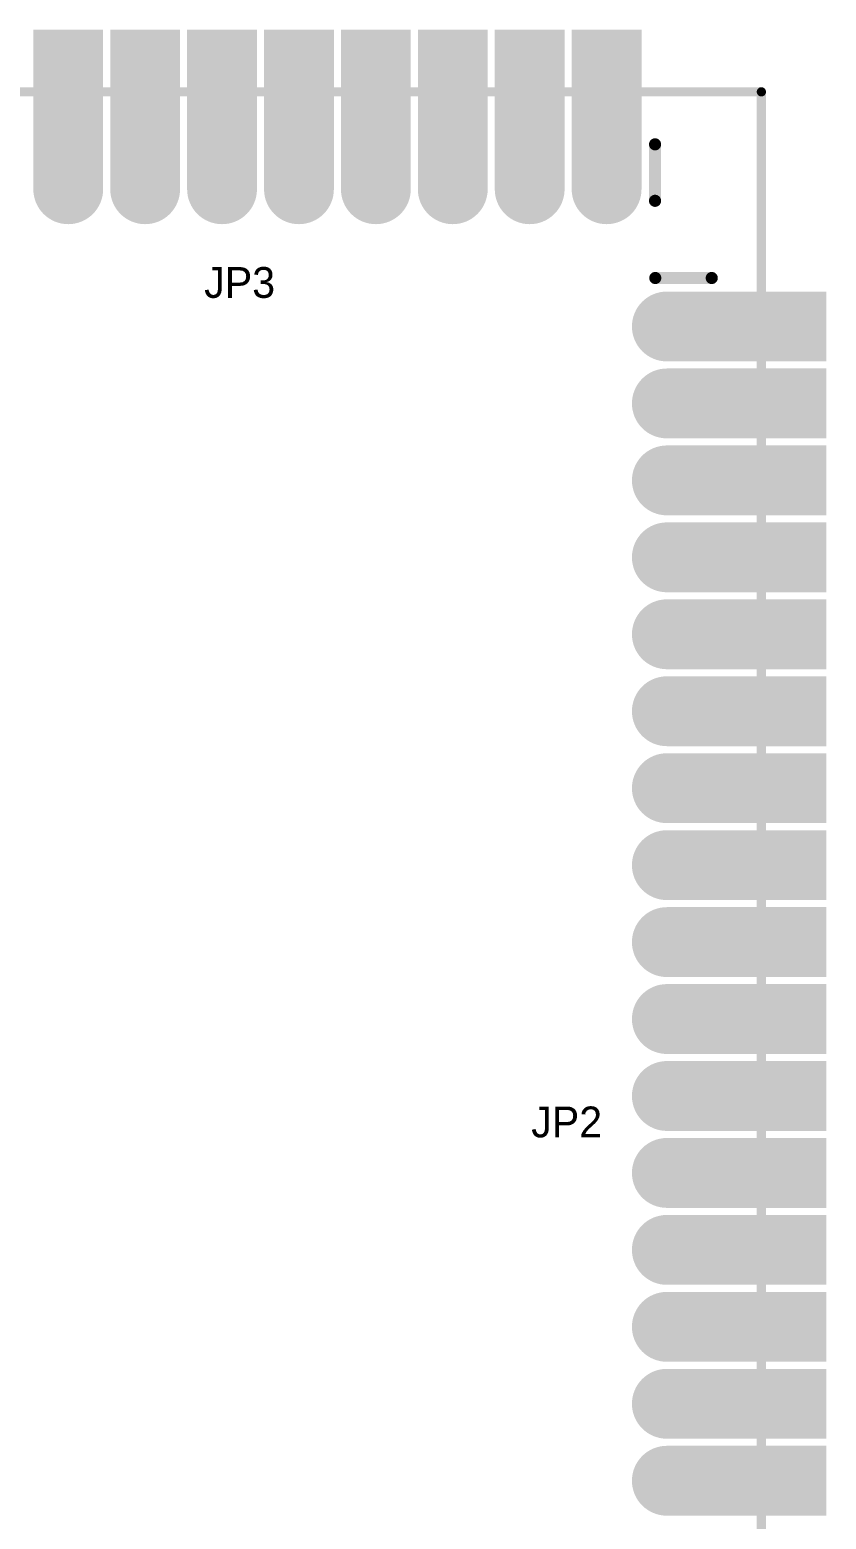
# Model space of a CAD drawing. Header units: millimetres. Extents: x 2.56 to 5.29, y 1.98 to 3.92.
# Drawn here: x 4.774 to 5.292, y 2.952 to 3.92 of the extents above; entities that cross this region are included whole.
import ezdxf

# ---------------------------------------------------------------- set-up
doc = ezdxf.new("R2010")
doc.units = ezdxf.units.MM
doc.header["$MEASUREMENT"] = 0
for name, color, linetype in [('BottomLayer', 5, 'Continuous'), ('BottomSolder', 6, 'Continuous'), ('MultiLayer', 9, 'Continuous'), ('PadHoleLayer', 156, 'Continuous'), ('TopLayer', 1, 'Continuous'), ('TopOverlay', 2, 'Continuous'), ('TopPaste', 8, 'Continuous'), ('TopSolder', 216, 'Continuous')]:
    doc.layers.add(name, color=color, linetype=linetype)

# ---------------------------------------------------------------- blocks, each defined once
blk = doc.blocks.new('SIP_32_1_27_SMD_H_R_1')
at = {"layer": 'BottomLayer', "const_width": 0.0374}
for points in [[(0.01083, -0.8), (-0.01083, -0.8)], [(0.01083, -0.85), (-0.01083, -0.85)], [(0.01083, -0.9), (-0.01083, -0.9)], [(0.01083, -0.95), (-0.01083, -0.95)], [(0.01083, -1), (-0.01083, -1)], [(0.01083, -1.05), (-0.01083, -1.05)], [(0.01083, -1.1), (-0.01083, -1.1)], [(0.01083, -1.15), (-0.01083, -1.15)], [(0.01083, -1.2), (-0.01083, -1.2)], [(0.01083, -1.25), (-0.01083, -1.25)], [(0.01083, -1.3), (-0.01083, -1.3)], [(0.01083, -1.35), (-0.01083, -1.35)], [(0.01083, -1.4), (-0.01083, -1.4)], [(0.01083, -1.45), (-0.01083, -1.45)], [(0.01083, -1.5), (-0.01083, -1.5)], [(0.01083, -1.55), (-0.01083, -1.55)]]:
    blk.add_lwpolyline(points, dxfattribs=at)
at = {"layer": 'BottomLayer', "const_width": 0.0187}
for points in [[(-0.02018, -0.8, 1), (-0.00148, -0.8, 1)], [(0.00148, -0.8, 1), (0.02018, -0.8, 1)], [(-0.02018, -0.85, 1), (-0.00148, -0.85, 1)], [(0.00148, -0.85, 1), (0.02018, -0.85, 1)], [(-0.02018, -0.9, 1), (-0.00148, -0.9, 1)], [(0.00148, -0.9, 1), (0.02018, -0.9, 1)], [(-0.02018, -0.95, 1), (-0.00148, -0.95, 1)], [(0.00148, -0.95, 1), (0.02018, -0.95, 1)], [(-0.02018, -1, 1), (-0.00148, -1, 1)], [(0.00148, -1, 1), (0.02018, -1, 1)], [(-0.02018, -1.05, 1), (-0.00148, -1.05, 1)], [(0.00148, -1.05, 1), (0.02018, -1.05, 1)], [(-0.02018, -1.1, 1), (-0.00148, -1.1, 1)], [(0.00148, -1.1, 1), (0.02018, -1.1, 1)], [(-0.02018, -1.15, 1), (-0.00148, -1.15, 1)], [(0.00148, -1.15, 1), (0.02018, -1.15, 1)], [(-0.02018, -1.2, 1), (-0.00148, -1.2, 1)], [(0.00148, -1.2, 1), (0.02018, -1.2, 1)], [(-0.02018, -1.25, 1), (-0.00148, -1.25, 1)], [(0.00148, -1.25, 1), (0.02018, -1.25, 1)], [(-0.02018, -1.3, 1), (-0.00148, -1.3, 1)], [(0.00148, -1.3, 1), (0.02018, -1.3, 1)], [(-0.02018, -1.35, 1), (-0.00148, -1.35, 1)], [(0.00148, -1.35, 1), (0.02018, -1.35, 1)], [(-0.02018, -1.4, 1), (-0.00148, -1.4, 1)], [(0.00148, -1.4, 1), (0.02018, -1.4, 1)], [(-0.02018, -1.45, 1), (-0.00148, -1.45, 1)], [(0.00148, -1.45, 1), (0.02018, -1.45, 1)], [(-0.02018, -1.5, 1), (-0.00148, -1.5, 1)], [(0.00148, -1.5, 1), (0.02018, -1.5, 1)], [(-0.02018, -1.55, 1), (-0.00148, -1.55, 1)], [(0.00148, -1.55, 1), (0.02018, -1.55, 1)]]:
    blk.add_lwpolyline(points, format="xyb", close=True, dxfattribs=at)
at = {"layer": 'BottomSolder', "const_width": 0.0454}
for points in [[(0.01083, -0.8), (-0.01083, -0.8)], [(0.01083, -0.85), (-0.01083, -0.85)], [(0.01083, -0.9), (-0.01083, -0.9)], [(0.01083, -0.95), (-0.01083, -0.95)], [(0.01083, -1), (-0.01083, -1)], [(0.01083, -1.05), (-0.01083, -1.05)], [(0.01083, -1.1), (-0.01083, -1.1)], [(0.01083, -1.15), (-0.01083, -1.15)], [(0.01083, -1.2), (-0.01083, -1.2)], [(0.01083, -1.25), (-0.01083, -1.25)], [(0.01083, -1.3), (-0.01083, -1.3)], [(0.01083, -1.35), (-0.01083, -1.35)], [(0.01083, -1.4), (-0.01083, -1.4)], [(0.01083, -1.45), (-0.01083, -1.45)], [(0.01083, -1.5), (-0.01083, -1.5)], [(0.01083, -1.55), (-0.01083, -1.55)]]:
    blk.add_lwpolyline(points, dxfattribs=at)
at = {"layer": 'BottomSolder', "const_width": 0.0227}
for points in [[(-0.02218, -0.8, 1), (0.00052, -0.8, 1)], [(-0.00052, -0.8, 1), (0.02218, -0.8, 1)], [(-0.02218, -0.85, 1), (0.00052, -0.85, 1)], [(-0.00052, -0.85, 1), (0.02218, -0.85, 1)], [(-0.02218, -0.9, 1), (0.00052, -0.9, 1)], [(-0.00052, -0.9, 1), (0.02218, -0.9, 1)], [(-0.02218, -0.95, 1), (0.00052, -0.95, 1)], [(-0.00052, -0.95, 1), (0.02218, -0.95, 1)], [(-0.02218, -1, 1), (0.00052, -1, 1)], [(-0.00052, -1, 1), (0.02218, -1, 1)], [(-0.02218, -1.05, 1), (0.00052, -1.05, 1)], [(-0.00052, -1.05, 1), (0.02218, -1.05, 1)], [(-0.02218, -1.1, 1), (0.00052, -1.1, 1)], [(-0.00052, -1.1, 1), (0.02218, -1.1, 1)], [(-0.02218, -1.15, 1), (0.00052, -1.15, 1)], [(-0.00052, -1.15, 1), (0.02218, -1.15, 1)], [(-0.02218, -1.2, 1), (0.00052, -1.2, 1)], [(-0.00052, -1.2, 1), (0.02218, -1.2, 1)], [(-0.02218, -1.25, 1), (0.00052, -1.25, 1)], [(-0.00052, -1.25, 1), (0.02218, -1.25, 1)], [(-0.02218, -1.3, 1), (0.00052, -1.3, 1)], [(-0.00052, -1.3, 1), (0.02218, -1.3, 1)], [(-0.02218, -1.35, 1), (0.00052, -1.35, 1)], [(-0.00052, -1.35, 1), (0.02218, -1.35, 1)], [(-0.02218, -1.4, 1), (0.00052, -1.4, 1)], [(-0.00052, -1.4, 1), (0.02218, -1.4, 1)], [(-0.02218, -1.45, 1), (0.00052, -1.45, 1)], [(-0.00052, -1.45, 1), (0.02218, -1.45, 1)], [(-0.02218, -1.5, 1), (0.00052, -1.5, 1)], [(-0.00052, -1.5, 1), (0.02218, -1.5, 1)], [(-0.02218, -1.55, 1), (0.00052, -1.55, 1)], [(-0.00052, -1.55, 1), (0.02218, -1.55, 1)]]:
    blk.add_lwpolyline(points, format="xyb", close=True, dxfattribs=at)
at = {"layer": 'MultiLayer', "const_width": 0.0374}
for points in [[(0.01083, -0.8), (-0.01083, -0.8)], [(0.01083, -0.85), (-0.01083, -0.85)], [(0.01083, -0.9), (-0.01083, -0.9)], [(0.01083, -0.95), (-0.01083, -0.95)], [(0.01083, -1), (-0.01083, -1)], [(0.01083, -1.05), (-0.01083, -1.05)], [(0.01083, -1.1), (-0.01083, -1.1)], [(0.01083, -1.15), (-0.01083, -1.15)], [(0.01083, -1.2), (-0.01083, -1.2)], [(0.01083, -1.25), (-0.01083, -1.25)], [(0.01083, -1.3), (-0.01083, -1.3)], [(0.01083, -1.35), (-0.01083, -1.35)], [(0.01083, -1.4), (-0.01083, -1.4)], [(0.01083, -1.45), (-0.01083, -1.45)], [(0.01083, -1.5), (-0.01083, -1.5)], [(0.01083, -1.55), (-0.01083, -1.55)]]:
    blk.add_lwpolyline(points, dxfattribs=at)
at = {"layer": 'MultiLayer', "const_width": 0.0187}
for points in [[(-0.02018, -0.8, 1), (-0.00148, -0.8, 1)], [(0.00148, -0.8, 1), (0.02018, -0.8, 1)], [(-0.02018, -0.85, 1), (-0.00148, -0.85, 1)], [(0.00148, -0.85, 1), (0.02018, -0.85, 1)], [(-0.02018, -0.9, 1), (-0.00148, -0.9, 1)], [(0.00148, -0.9, 1), (0.02018, -0.9, 1)], [(-0.02018, -0.95, 1), (-0.00148, -0.95, 1)], [(0.00148, -0.95, 1), (0.02018, -0.95, 1)], [(-0.02018, -1, 1), (-0.00148, -1, 1)], [(0.00148, -1, 1), (0.02018, -1, 1)], [(-0.02018, -1.05, 1), (-0.00148, -1.05, 1)], [(0.00148, -1.05, 1), (0.02018, -1.05, 1)], [(-0.02018, -1.1, 1), (-0.00148, -1.1, 1)], [(0.00148, -1.1, 1), (0.02018, -1.1, 1)], [(-0.02018, -1.15, 1), (-0.00148, -1.15, 1)], [(0.00148, -1.15, 1), (0.02018, -1.15, 1)], [(-0.02018, -1.2, 1), (-0.00148, -1.2, 1)], [(0.00148, -1.2, 1), (0.02018, -1.2, 1)], [(-0.02018, -1.25, 1), (-0.00148, -1.25, 1)], [(0.00148, -1.25, 1), (0.02018, -1.25, 1)], [(-0.02018, -1.3, 1), (-0.00148, -1.3, 1)], [(0.00148, -1.3, 1), (0.02018, -1.3, 1)], [(-0.02018, -1.35, 1), (-0.00148, -1.35, 1)], [(0.00148, -1.35, 1), (0.02018, -1.35, 1)], [(-0.02018, -1.4, 1), (-0.00148, -1.4, 1)], [(0.00148, -1.4, 1), (0.02018, -1.4, 1)], [(-0.02018, -1.45, 1), (-0.00148, -1.45, 1)], [(0.00148, -1.45, 1), (0.02018, -1.45, 1)], [(-0.02018, -1.5, 1), (-0.00148, -1.5, 1)], [(0.00148, -1.5, 1), (0.02018, -1.5, 1)], [(-0.02018, -1.55, 1), (-0.00148, -1.55, 1)], [(0.00148, -1.55, 1), (0.02018, -1.55, 1)]]:
    blk.add_lwpolyline(points, format="xyb", close=True, dxfattribs=at)
at = {"layer": 'PadHoleLayer', "const_width": 0.01378}
for points in [[(-0.00689, -0.8, 1), (0.00689, -0.8, 1)], [(-0.00689, -0.85, 1), (0.00689, -0.85, 1)], [(-0.00689, -0.9, 1), (0.00689, -0.9, 1)], [(-0.00689, -0.95, 1), (0.00689, -0.95, 1)], [(-0.00689, -1, 1), (0.00689, -1, 1)], [(-0.00689, -1.05, 1), (0.00689, -1.05, 1)], [(-0.00689, -1.1, 1), (0.00689, -1.1, 1)], [(-0.00689, -1.15, 1), (0.00689, -1.15, 1)], [(-0.00689, -1.2, 1), (0.00689, -1.2, 1)], [(-0.00689, -1.25, 1), (0.00689, -1.25, 1)], [(-0.00689, -1.3, 1), (0.00689, -1.3, 1)], [(-0.00689, -1.35, 1), (0.00689, -1.35, 1)], [(-0.00689, -1.4, 1), (0.00689, -1.4, 1)], [(-0.00689, -1.45, 1), (0.00689, -1.45, 1)], [(-0.00689, -1.5, 1), (0.00689, -1.5, 1)], [(-0.00689, -1.55, 1), (0.00689, -1.55, 1)]]:
    blk.add_lwpolyline(points, format="xyb", close=True, dxfattribs=at)
at = {"layer": 'TopLayer', "const_width": 0.0374}
for points in [[(0.01083, -0.8), (-0.01083, -0.8)], [(0.01083, -0.85), (-0.01083, -0.85)], [(0.01083, -0.9), (-0.01083, -0.9)], [(0.01083, -0.95), (-0.01083, -0.95)], [(0.01083, -1), (-0.01083, -1)], [(0.01083, -1.05), (-0.01083, -1.05)], [(0.01083, -1.1), (-0.01083, -1.1)], [(0.01083, -1.15), (-0.01083, -1.15)], [(0.01083, -1.2), (-0.01083, -1.2)], [(0.01083, -1.25), (-0.01083, -1.25)], [(0.01083, -1.3), (-0.01083, -1.3)], [(0.01083, -1.35), (-0.01083, -1.35)], [(0.01083, -1.4), (-0.01083, -1.4)], [(0.01083, -1.45), (-0.01083, -1.45)], [(0.01083, -1.5), (-0.01083, -1.5)], [(0.01083, -1.55), (-0.01083, -1.55)]]:
    blk.add_lwpolyline(points, dxfattribs=at)
at = {"layer": 'TopLayer', "const_width": 0.0187}
for points in [[(-0.02018, -0.8, 1), (-0.00148, -0.8, 1)], [(0.00148, -0.8, 1), (0.02018, -0.8, 1)], [(-0.02018, -0.85, 1), (-0.00148, -0.85, 1)], [(0.00148, -0.85, 1), (0.02018, -0.85, 1)], [(-0.02018, -0.9, 1), (-0.00148, -0.9, 1)], [(0.00148, -0.9, 1), (0.02018, -0.9, 1)], [(-0.02018, -0.95, 1), (-0.00148, -0.95, 1)], [(0.00148, -0.95, 1), (0.02018, -0.95, 1)], [(-0.02018, -1, 1), (-0.00148, -1, 1)], [(0.00148, -1, 1), (0.02018, -1, 1)], [(-0.02018, -1.05, 1), (-0.00148, -1.05, 1)], [(0.00148, -1.05, 1), (0.02018, -1.05, 1)], [(-0.02018, -1.1, 1), (-0.00148, -1.1, 1)], [(0.00148, -1.1, 1), (0.02018, -1.1, 1)], [(-0.02018, -1.15, 1), (-0.00148, -1.15, 1)], [(0.00148, -1.15, 1), (0.02018, -1.15, 1)], [(-0.02018, -1.2, 1), (-0.00148, -1.2, 1)], [(0.00148, -1.2, 1), (0.02018, -1.2, 1)], [(-0.02018, -1.25, 1), (-0.00148, -1.25, 1)], [(0.00148, -1.25, 1), (0.02018, -1.25, 1)], [(-0.02018, -1.3, 1), (-0.00148, -1.3, 1)], [(0.00148, -1.3, 1), (0.02018, -1.3, 1)], [(-0.02018, -1.35, 1), (-0.00148, -1.35, 1)], [(0.00148, -1.35, 1), (0.02018, -1.35, 1)], [(-0.02018, -1.4, 1), (-0.00148, -1.4, 1)], [(0.00148, -1.4, 1), (0.02018, -1.4, 1)], [(-0.02018, -1.45, 1), (-0.00148, -1.45, 1)], [(0.00148, -1.45, 1), (0.02018, -1.45, 1)], [(-0.02018, -1.5, 1), (-0.00148, -1.5, 1)], [(0.00148, -1.5, 1), (0.02018, -1.5, 1)], [(-0.02018, -1.55, 1), (-0.00148, -1.55, 1)], [(0.00148, -1.55, 1), (0.02018, -1.55, 1)]]:
    blk.add_lwpolyline(points, format="xyb", close=True, dxfattribs=at)
at = {"layer": 'TopLayer'}
for points in [[(-0.08878, -0.8187), (-0.0002, -0.8187), (-0.08878, -0.7813), (-0.0002, -0.7813)], [(-0.08878, -0.8687), (-0.0002, -0.8687), (-0.08878, -0.8313), (-0.0002, -0.8313)], [(-0.08878, -0.9187), (-0.0002, -0.9187), (-0.08878, -0.8813), (-0.0002, -0.8813)], [(-0.08878, -0.9687), (-0.0002, -0.9687), (-0.08878, -0.9313), (-0.0002, -0.9313)], [(-0.08878, -1.0187), (-0.0002, -1.0187), (-0.08878, -0.9813), (-0.0002, -0.9813)], [(-0.08878, -1.0687), (-0.0002, -1.0687), (-0.08878, -1.0313), (-0.0002, -1.0313)], [(-0.08878, -1.1187), (-0.0002, -1.1187), (-0.08878, -1.0813), (-0.0002, -1.0813)], [(-0.08878, -1.1687), (-0.0002, -1.1687), (-0.08878, -1.1313), (-0.0002, -1.1313)], [(-0.08878, -1.2187), (-0.0002, -1.2187), (-0.08878, -1.1813), (-0.0002, -1.1813)], [(-0.08878, -1.2687), (-0.0002, -1.2687), (-0.08878, -1.2313), (-0.0002, -1.2313)], [(-0.08878, -1.3187), (-0.0002, -1.3187), (-0.08878, -1.2813), (-0.0002, -1.2813)], [(-0.08878, -1.3687), (-0.0002, -1.3687), (-0.08878, -1.3313), (-0.0002, -1.3313)], [(-0.08878, -1.4187), (-0.0002, -1.4187), (-0.08878, -1.3813), (-0.0002, -1.3813)], [(-0.08878, -1.4687), (-0.0002, -1.4687), (-0.08878, -1.4313), (-0.0002, -1.4313)], [(-0.08878, -1.5187), (-0.0002, -1.5187), (-0.08878, -1.4813), (-0.0002, -1.4813)], [(-0.08878, -1.5687), (-0.0002, -1.5687), (-0.08878, -1.5313), (-0.0002, -1.5313)]]:
    blk.add_solid(points, dxfattribs=at)
at = {"layer": 'TopOverlay', "const_width": 0.00787}
blk.add_lwpolyline([(0.01835, -1.5815), (-0.01835, -1.5815)], dxfattribs=at)
at = {"layer": 'TopOverlay', "const_width": 0.00394}
for points in [[(-0.02032, -1.5815, 1), (-0.01638, -1.5815, 1)], [(0.01638, -1.5815, 1), (0.02032, -1.5815, 1)]]:
    blk.add_lwpolyline(points, format="xyb", close=True, dxfattribs=at)
at = {"layer": 'TopPaste'}
for points in [[(-0.08878, -0.8187), (-0.0002, -0.8187), (-0.08878, -0.7813), (-0.0002, -0.7813)], [(-0.08878, -0.8687), (-0.0002, -0.8687), (-0.08878, -0.8313), (-0.0002, -0.8313)], [(-0.08878, -0.9187), (-0.0002, -0.9187), (-0.08878, -0.8813), (-0.0002, -0.8813)], [(-0.08878, -0.9687), (-0.0002, -0.9687), (-0.08878, -0.9313), (-0.0002, -0.9313)], [(-0.08878, -1.0187), (-0.0002, -1.0187), (-0.08878, -0.9813), (-0.0002, -0.9813)], [(-0.08878, -1.0687), (-0.0002, -1.0687), (-0.08878, -1.0313), (-0.0002, -1.0313)], [(-0.08878, -1.1187), (-0.0002, -1.1187), (-0.08878, -1.0813), (-0.0002, -1.0813)], [(-0.08878, -1.1687), (-0.0002, -1.1687), (-0.08878, -1.1313), (-0.0002, -1.1313)], [(-0.08878, -1.2187), (-0.0002, -1.2187), (-0.08878, -1.1813), (-0.0002, -1.1813)], [(-0.08878, -1.2687), (-0.0002, -1.2687), (-0.08878, -1.2313), (-0.0002, -1.2313)], [(-0.08878, -1.3187), (-0.0002, -1.3187), (-0.08878, -1.2813), (-0.0002, -1.2813)], [(-0.08878, -1.3687), (-0.0002, -1.3687), (-0.08878, -1.3313), (-0.0002, -1.3313)], [(-0.08878, -1.4187), (-0.0002, -1.4187), (-0.08878, -1.3813), (-0.0002, -1.3813)], [(-0.08878, -1.4687), (-0.0002, -1.4687), (-0.08878, -1.4313), (-0.0002, -1.4313)], [(-0.08878, -1.5187), (-0.0002, -1.5187), (-0.08878, -1.4813), (-0.0002, -1.4813)], [(-0.08878, -1.5687), (-0.0002, -1.5687), (-0.08878, -1.5313), (-0.0002, -1.5313)]]:
    blk.add_solid(points, dxfattribs=at)
at = {"layer": 'TopSolder', "const_width": 0.0454}
for points in [[(0.01083, -0.8), (-0.01083, -0.8)], [(0.01083, -0.85), (-0.01083, -0.85)], [(0.01083, -0.9), (-0.01083, -0.9)], [(0.01083, -0.95), (-0.01083, -0.95)], [(0.01083, -1), (-0.01083, -1)], [(0.01083, -1.05), (-0.01083, -1.05)], [(0.01083, -1.1), (-0.01083, -1.1)], [(0.01083, -1.15), (-0.01083, -1.15)], [(0.01083, -1.2), (-0.01083, -1.2)], [(0.01083, -1.25), (-0.01083, -1.25)], [(0.01083, -1.3), (-0.01083, -1.3)], [(0.01083, -1.35), (-0.01083, -1.35)], [(0.01083, -1.4), (-0.01083, -1.4)], [(0.01083, -1.45), (-0.01083, -1.45)], [(0.01083, -1.5), (-0.01083, -1.5)], [(0.01083, -1.55), (-0.01083, -1.55)]]:
    blk.add_lwpolyline(points, dxfattribs=at)
at = {"layer": 'TopSolder', "const_width": 0.0227}
for points in [[(-0.02218, -0.8, 1), (0.00052, -0.8, 1)], [(-0.00052, -0.8, 1), (0.02218, -0.8, 1)], [(-0.02218, -0.85, 1), (0.00052, -0.85, 1)], [(-0.00052, -0.85, 1), (0.02218, -0.85, 1)], [(-0.02218, -0.9, 1), (0.00052, -0.9, 1)], [(-0.00052, -0.9, 1), (0.02218, -0.9, 1)], [(-0.02218, -0.95, 1), (0.00052, -0.95, 1)], [(-0.00052, -0.95, 1), (0.02218, -0.95, 1)], [(-0.02218, -1, 1), (0.00052, -1, 1)], [(-0.00052, -1, 1), (0.02218, -1, 1)], [(-0.02218, -1.05, 1), (0.00052, -1.05, 1)], [(-0.00052, -1.05, 1), (0.02218, -1.05, 1)], [(-0.02218, -1.1, 1), (0.00052, -1.1, 1)], [(-0.00052, -1.1, 1), (0.02218, -1.1, 1)], [(-0.02218, -1.15, 1), (0.00052, -1.15, 1)], [(-0.00052, -1.15, 1), (0.02218, -1.15, 1)], [(-0.02218, -1.2, 1), (0.00052, -1.2, 1)], [(-0.00052, -1.2, 1), (0.02218, -1.2, 1)], [(-0.02218, -1.25, 1), (0.00052, -1.25, 1)], [(-0.00052, -1.25, 1), (0.02218, -1.25, 1)], [(-0.02218, -1.3, 1), (0.00052, -1.3, 1)], [(-0.00052, -1.3, 1), (0.02218, -1.3, 1)], [(-0.02218, -1.35, 1), (0.00052, -1.35, 1)], [(-0.00052, -1.35, 1), (0.02218, -1.35, 1)], [(-0.02218, -1.4, 1), (0.00052, -1.4, 1)], [(-0.00052, -1.4, 1), (0.02218, -1.4, 1)], [(-0.02218, -1.45, 1), (0.00052, -1.45, 1)], [(-0.00052, -1.45, 1), (0.02218, -1.45, 1)], [(-0.02218, -1.5, 1), (0.00052, -1.5, 1)], [(-0.00052, -1.5, 1), (0.02218, -1.5, 1)], [(-0.02218, -1.55, 1), (0.00052, -1.55, 1)], [(-0.00052, -1.55, 1), (0.02218, -1.55, 1)]]:
    blk.add_lwpolyline(points, format="xyb", close=True, dxfattribs=at)
at = {"layer": 'TopSolder'}
for points in [[(-0.09278, -0.8227), (0.0038, -0.8227), (-0.09278, -0.7773), (0.0038, -0.7773)], [(-0.09278, -0.8727), (0.0038, -0.8727), (-0.09278, -0.8273), (0.0038, -0.8273)], [(-0.09278, -0.9227), (0.0038, -0.9227), (-0.09278, -0.8773), (0.0038, -0.8773)], [(-0.09278, -0.9727), (0.0038, -0.9727), (-0.09278, -0.9273), (0.0038, -0.9273)], [(-0.09278, -1.0227), (0.0038, -1.0227), (-0.09278, -0.9773), (0.0038, -0.9773)], [(-0.09278, -1.0727), (0.0038, -1.0727), (-0.09278, -1.0273), (0.0038, -1.0273)], [(-0.09278, -1.1227), (0.0038, -1.1227), (-0.09278, -1.0773), (0.0038, -1.0773)], [(-0.09278, -1.1727), (0.0038, -1.1727), (-0.09278, -1.1273), (0.0038, -1.1273)], [(-0.09278, -1.2227), (0.0038, -1.2227), (-0.09278, -1.1773), (0.0038, -1.1773)], [(-0.09278, -1.2727), (0.0038, -1.2727), (-0.09278, -1.2273), (0.0038, -1.2273)], [(-0.09278, -1.3227), (0.0038, -1.3227), (-0.09278, -1.2773), (0.0038, -1.2773)], [(-0.09278, -1.3727), (0.0038, -1.3727), (-0.09278, -1.3273), (0.0038, -1.3273)], [(-0.09278, -1.4227), (0.0038, -1.4227), (-0.09278, -1.3773), (0.0038, -1.3773)], [(-0.09278, -1.4727), (0.0038, -1.4727), (-0.09278, -1.4273), (0.0038, -1.4273)], [(-0.09278, -1.5227), (0.0038, -1.5227), (-0.09278, -1.4773), (0.0038, -1.4773)], [(-0.09278, -1.5727), (0.0038, -1.5727), (-0.09278, -1.5273), (0.0038, -1.5273)]]:
    blk.add_solid(points, dxfattribs=at)
blk = doc.blocks.new('SIP_50_1_27_SMD_H_3')
at = {"layer": 'BottomLayer', "const_width": 0.0374}
for points in [[(0.01083, -2.1), (-0.01083, -2.1)], [(0.01083, -2.15), (-0.01083, -2.15)], [(0.01083, -2.2), (-0.01083, -2.2)], [(0.01083, -2.25), (-0.01083, -2.25)], [(0.01083, -2.3), (-0.01083, -2.3)], [(0.01083, -2.35), (-0.01083, -2.35)], [(0.01083, -2.4), (-0.01083, -2.4)], [(0.01083, -2.45), (-0.01083, -2.45)]]:
    blk.add_lwpolyline(points, dxfattribs=at)
at = {"layer": 'BottomLayer', "const_width": 0.0187}
for points in [[(-0.02018, -2.1, 1), (-0.00148, -2.1, 1)], [(0.00148, -2.1, 1), (0.02018, -2.1, 1)], [(-0.02018, -2.15, 1), (-0.00148, -2.15, 1)], [(0.00148, -2.15, 1), (0.02018, -2.15, 1)], [(-0.02018, -2.2, 1), (-0.00148, -2.2, 1)], [(0.00148, -2.2, 1), (0.02018, -2.2, 1)], [(-0.02018, -2.25, 1), (-0.00148, -2.25, 1)], [(0.00148, -2.25, 1), (0.02018, -2.25, 1)], [(-0.02018, -2.3, 1), (-0.00148, -2.3, 1)], [(0.00148, -2.3, 1), (0.02018, -2.3, 1)], [(-0.02018, -2.35, 1), (-0.00148, -2.35, 1)], [(0.00148, -2.35, 1), (0.02018, -2.35, 1)], [(-0.02018, -2.4, 1), (-0.00148, -2.4, 1)], [(0.00148, -2.4, 1), (0.02018, -2.4, 1)], [(-0.02018, -2.45, 1), (-0.00148, -2.45, 1)], [(0.00148, -2.45, 1), (0.02018, -2.45, 1)]]:
    blk.add_lwpolyline(points, format="xyb", close=True, dxfattribs=at)
at = {"layer": 'BottomSolder', "const_width": 0.0454}
for points in [[(0.01083, -2.1), (-0.01083, -2.1)], [(0.01083, -2.15), (-0.01083, -2.15)], [(0.01083, -2.2), (-0.01083, -2.2)], [(0.01083, -2.25), (-0.01083, -2.25)], [(0.01083, -2.3), (-0.01083, -2.3)], [(0.01083, -2.35), (-0.01083, -2.35)], [(0.01083, -2.4), (-0.01083, -2.4)], [(0.01083, -2.45), (-0.01083, -2.45)]]:
    blk.add_lwpolyline(points, dxfattribs=at)
at = {"layer": 'BottomSolder', "const_width": 0.0227}
for points in [[(-0.02218, -2.1, 1), (0.00052, -2.1, 1)], [(-0.00052, -2.1, 1), (0.02218, -2.1, 1)], [(-0.02218, -2.15, 1), (0.00052, -2.15, 1)], [(-0.00052, -2.15, 1), (0.02218, -2.15, 1)], [(-0.02218, -2.2, 1), (0.00052, -2.2, 1)], [(-0.00052, -2.2, 1), (0.02218, -2.2, 1)], [(-0.02218, -2.25, 1), (0.00052, -2.25, 1)], [(-0.00052, -2.25, 1), (0.02218, -2.25, 1)], [(-0.02218, -2.3, 1), (0.00052, -2.3, 1)], [(-0.00052, -2.3, 1), (0.02218, -2.3, 1)], [(-0.02218, -2.35, 1), (0.00052, -2.35, 1)], [(-0.00052, -2.35, 1), (0.02218, -2.35, 1)], [(-0.02218, -2.4, 1), (0.00052, -2.4, 1)], [(-0.00052, -2.4, 1), (0.02218, -2.4, 1)], [(-0.02218, -2.45, 1), (0.00052, -2.45, 1)], [(-0.00052, -2.45, 1), (0.02218, -2.45, 1)]]:
    blk.add_lwpolyline(points, format="xyb", close=True, dxfattribs=at)
at = {"layer": 'MultiLayer', "const_width": 0.0374}
for points in [[(0.01083, -2.1), (-0.01083, -2.1)], [(0.01083, -2.15), (-0.01083, -2.15)], [(0.01083, -2.2), (-0.01083, -2.2)], [(0.01083, -2.25), (-0.01083, -2.25)], [(0.01083, -2.3), (-0.01083, -2.3)], [(0.01083, -2.35), (-0.01083, -2.35)], [(0.01083, -2.4), (-0.01083, -2.4)], [(0.01083, -2.45), (-0.01083, -2.45)]]:
    blk.add_lwpolyline(points, dxfattribs=at)
at = {"layer": 'MultiLayer', "const_width": 0.0187}
for points in [[(-0.02018, -2.1, 1), (-0.00148, -2.1, 1)], [(0.00148, -2.1, 1), (0.02018, -2.1, 1)], [(-0.02018, -2.15, 1), (-0.00148, -2.15, 1)], [(0.00148, -2.15, 1), (0.02018, -2.15, 1)], [(-0.02018, -2.2, 1), (-0.00148, -2.2, 1)], [(0.00148, -2.2, 1), (0.02018, -2.2, 1)], [(-0.02018, -2.25, 1), (-0.00148, -2.25, 1)], [(0.00148, -2.25, 1), (0.02018, -2.25, 1)], [(-0.02018, -2.3, 1), (-0.00148, -2.3, 1)], [(0.00148, -2.3, 1), (0.02018, -2.3, 1)], [(-0.02018, -2.35, 1), (-0.00148, -2.35, 1)], [(0.00148, -2.35, 1), (0.02018, -2.35, 1)], [(-0.02018, -2.4, 1), (-0.00148, -2.4, 1)], [(0.00148, -2.4, 1), (0.02018, -2.4, 1)], [(-0.02018, -2.45, 1), (-0.00148, -2.45, 1)], [(0.00148, -2.45, 1), (0.02018, -2.45, 1)]]:
    blk.add_lwpolyline(points, format="xyb", close=True, dxfattribs=at)
at = {"layer": 'PadHoleLayer', "const_width": 0.01378}
for points in [[(-0.00689, -2.1, 1), (0.00689, -2.1, 1)], [(-0.00689, -2.15, 1), (0.00689, -2.15, 1)], [(-0.00689, -2.2, 1), (0.00689, -2.2, 1)], [(-0.00689, -2.25, 1), (0.00689, -2.25, 1)], [(-0.00689, -2.3, 1), (0.00689, -2.3, 1)], [(-0.00689, -2.35, 1), (0.00689, -2.35, 1)], [(-0.00689, -2.4, 1), (0.00689, -2.4, 1)], [(-0.00689, -2.45, 1), (0.00689, -2.45, 1)]]:
    blk.add_lwpolyline(points, format="xyb", close=True, dxfattribs=at)
at = {"layer": 'TopLayer', "const_width": 0.0374}
for points in [[(0.01083, -2.1), (-0.01083, -2.1)], [(0.01083, -2.15), (-0.01083, -2.15)], [(0.01083, -2.2), (-0.01083, -2.2)], [(0.01083, -2.25), (-0.01083, -2.25)], [(0.01083, -2.3), (-0.01083, -2.3)], [(0.01083, -2.35), (-0.01083, -2.35)], [(0.01083, -2.4), (-0.01083, -2.4)], [(0.01083, -2.45), (-0.01083, -2.45)]]:
    blk.add_lwpolyline(points, dxfattribs=at)
at = {"layer": 'TopLayer', "const_width": 0.0187}
for points in [[(-0.02018, -2.1, 1), (-0.00148, -2.1, 1)], [(0.00148, -2.1, 1), (0.02018, -2.1, 1)], [(-0.02018, -2.15, 1), (-0.00148, -2.15, 1)], [(0.00148, -2.15, 1), (0.02018, -2.15, 1)], [(-0.02018, -2.2, 1), (-0.00148, -2.2, 1)], [(0.00148, -2.2, 1), (0.02018, -2.2, 1)], [(-0.02018, -2.25, 1), (-0.00148, -2.25, 1)], [(0.00148, -2.25, 1), (0.02018, -2.25, 1)], [(-0.02018, -2.3, 1), (-0.00148, -2.3, 1)], [(0.00148, -2.3, 1), (0.02018, -2.3, 1)], [(-0.02018, -2.35, 1), (-0.00148, -2.35, 1)], [(0.00148, -2.35, 1), (0.02018, -2.35, 1)], [(-0.02018, -2.4, 1), (-0.00148, -2.4, 1)], [(0.00148, -2.4, 1), (0.02018, -2.4, 1)], [(-0.02018, -2.45, 1), (-0.00148, -2.45, 1)], [(0.00148, -2.45, 1), (0.02018, -2.45, 1)]]:
    blk.add_lwpolyline(points, format="xyb", close=True, dxfattribs=at)
at = {"layer": 'TopLayer'}
for points in [[(0.08878, -2.0813), (0.0002, -2.0813), (0.08878, -2.1187), (0.0002, -2.1187)], [(0.08878, -2.1313), (0.0002, -2.1313), (0.08878, -2.1687), (0.0002, -2.1687)], [(0.08878, -2.1813), (0.0002, -2.1813), (0.08878, -2.2187), (0.0002, -2.2187)], [(0.08878, -2.2313), (0.0002, -2.2313), (0.08878, -2.2687), (0.0002, -2.2687)], [(0.08878, -2.2813), (0.0002, -2.2813), (0.08878, -2.3187), (0.0002, -2.3187)], [(0.08878, -2.3313), (0.0002, -2.3313), (0.08878, -2.3687), (0.0002, -2.3687)], [(0.08878, -2.3813), (0.0002, -2.3813), (0.08878, -2.4187), (0.0002, -2.4187)], [(0.08878, -2.4313), (0.0002, -2.4313), (0.08878, -2.4687), (0.0002, -2.4687)]]:
    blk.add_solid(points, dxfattribs=at)
at = {"layer": 'TopOverlay', "const_width": 0.00787}
blk.add_lwpolyline([(-0.01835, -2.4815), (0.01835, -2.4815)], dxfattribs=at)
blk.add_lwpolyline([(-0.01835, -2.4815), (0.01835, -2.4815)], dxfattribs=at)
at = {"layer": 'TopOverlay', "const_width": 0.00394}
for points in [[(-0.02032, -2.4815, 1), (-0.01638, -2.4815, 1)], [(-0.02032, -2.4815, 1), (-0.01638, -2.4815, 1)], [(0.01638, -2.4815, 1), (0.02032, -2.4815, 1)], [(0.01638, -2.4815, 1), (0.02032, -2.4815, 1)]]:
    blk.add_lwpolyline(points, format="xyb", close=True, dxfattribs=at)
at = {"layer": 'TopPaste'}
for points in [[(0.08878, -2.0813), (0.0002, -2.0813), (0.08878, -2.1187), (0.0002, -2.1187)], [(0.08878, -2.1313), (0.0002, -2.1313), (0.08878, -2.1687), (0.0002, -2.1687)], [(0.08878, -2.1813), (0.0002, -2.1813), (0.08878, -2.2187), (0.0002, -2.2187)], [(0.08878, -2.2313), (0.0002, -2.2313), (0.08878, -2.2687), (0.0002, -2.2687)], [(0.08878, -2.2813), (0.0002, -2.2813), (0.08878, -2.3187), (0.0002, -2.3187)], [(0.08878, -2.3313), (0.0002, -2.3313), (0.08878, -2.3687), (0.0002, -2.3687)], [(0.08878, -2.3813), (0.0002, -2.3813), (0.08878, -2.4187), (0.0002, -2.4187)], [(0.08878, -2.4313), (0.0002, -2.4313), (0.08878, -2.4687), (0.0002, -2.4687)]]:
    blk.add_solid(points, dxfattribs=at)
at = {"layer": 'TopSolder', "const_width": 0.0454}
for points in [[(0.01083, -2.1), (-0.01083, -2.1)], [(0.01083, -2.15), (-0.01083, -2.15)], [(0.01083, -2.2), (-0.01083, -2.2)], [(0.01083, -2.25), (-0.01083, -2.25)], [(0.01083, -2.3), (-0.01083, -2.3)], [(0.01083, -2.35), (-0.01083, -2.35)], [(0.01083, -2.4), (-0.01083, -2.4)], [(0.01083, -2.45), (-0.01083, -2.45)]]:
    blk.add_lwpolyline(points, dxfattribs=at)
at = {"layer": 'TopSolder', "const_width": 0.0227}
for points in [[(-0.02218, -2.1, 1), (0.00052, -2.1, 1)], [(-0.00052, -2.1, 1), (0.02218, -2.1, 1)], [(-0.02218, -2.15, 1), (0.00052, -2.15, 1)], [(-0.00052, -2.15, 1), (0.02218, -2.15, 1)], [(-0.02218, -2.2, 1), (0.00052, -2.2, 1)], [(-0.00052, -2.2, 1), (0.02218, -2.2, 1)], [(-0.02218, -2.25, 1), (0.00052, -2.25, 1)], [(-0.00052, -2.25, 1), (0.02218, -2.25, 1)], [(-0.02218, -2.3, 1), (0.00052, -2.3, 1)], [(-0.00052, -2.3, 1), (0.02218, -2.3, 1)], [(-0.02218, -2.35, 1), (0.00052, -2.35, 1)], [(-0.00052, -2.35, 1), (0.02218, -2.35, 1)], [(-0.02218, -2.4, 1), (0.00052, -2.4, 1)], [(-0.00052, -2.4, 1), (0.02218, -2.4, 1)], [(-0.02218, -2.45, 1), (0.00052, -2.45, 1)], [(-0.00052, -2.45, 1), (0.02218, -2.45, 1)]]:
    blk.add_lwpolyline(points, format="xyb", close=True, dxfattribs=at)
at = {"layer": 'TopSolder'}
for points in [[(0.09278, -2.0773), (-0.0038, -2.0773), (0.09278, -2.1227), (-0.0038, -2.1227)], [(0.09278, -2.1273), (-0.0038, -2.1273), (0.09278, -2.1727), (-0.0038, -2.1727)], [(0.09278, -2.1773), (-0.0038, -2.1773), (0.09278, -2.2227), (-0.0038, -2.2227)], [(0.09278, -2.2273), (-0.0038, -2.2273), (0.09278, -2.2727), (-0.0038, -2.2727)], [(0.09278, -2.2773), (-0.0038, -2.2773), (0.09278, -2.3227), (-0.0038, -2.3227)], [(0.09278, -2.3273), (-0.0038, -2.3273), (0.09278, -2.3727), (-0.0038, -2.3727)], [(0.09278, -2.3773), (-0.0038, -2.3773), (0.09278, -2.4227), (-0.0038, -2.4227)], [(0.09278, -2.4273), (-0.0038, -2.4273), (0.09278, -2.4727), (-0.0038, -2.4727)]]:
    blk.add_solid(points, dxfattribs=at)

msp = doc.modelspace()

# ---------------------------------------------------------------- linework, layer by layer
at = {"layer": 'TopOverlay', "const_width": 0.006}
for points in [[(2.6, 3.87933), (5.24961, 3.87933)], [(5.24961, 2.025), (5.24961, 3.87933)]]:
    msp.add_lwpolyline(points, dxfattribs=at)
at = {"layer": 'TopOverlay', "const_width": 0.003}
msp.add_lwpolyline([(5.24811, 3.87933, 1), (5.25111, 3.87933, 1)], format="xyb", close=True, dxfattribs=at)
msp.add_lwpolyline([(5.24811, 3.87933, 1), (5.25111, 3.87933, 1)], format="xyb", close=True, dxfattribs=at)

# ---------------------------------------------------------------- block references
for name, p, rotation in [('SIP_50_1_27_SMD_H_3', (2.699, 3.82687), 90), ('SIP_32_1_27_SMD_H_R_1', (5.199, 2.17687), 180)]:
    msp.add_blockref(name, p, dxfattribs=dict(rotation=rotation))

# ---------------------------------------------------------------- texts
at = {"layer": 'TopOverlay'}
for s, p in [('JP3', (4.8874, 3.74547)), ('JP2', (5.1, 3.2))]:
    msp.add_text(s, height=0.02, dxfattribs=at).set_placement(p)

doc.saveas('drawing.dxf')
